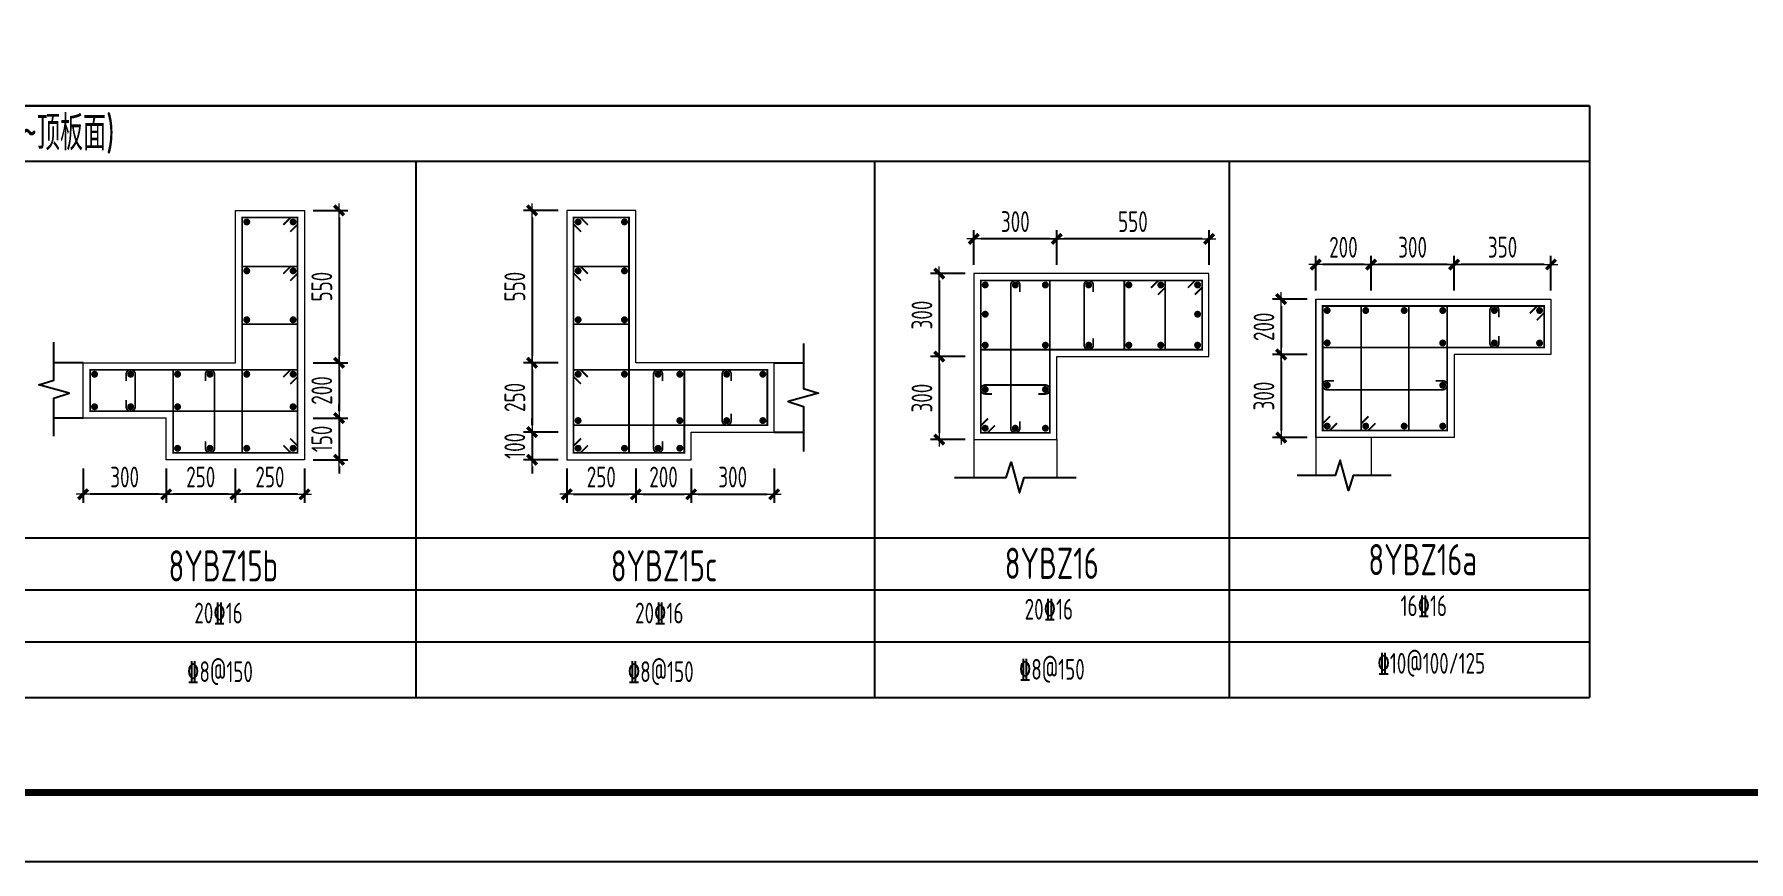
# Model space of a CAD drawing. Extents: x 292423 to 376523, y 106557 to 361882.
# Drawn here: x 319076 to 343859, y 106557 to 118511 of the extents above; entities that cross this region are included whole.
import ezdxf
from ezdxf.enums import TextEntityAlignment as Align

# ---------------------------------------------------------------- set-up
doc = ezdxf.new("R2010")
doc.units = 0
doc.header["$LTSCALE"] = 1000
doc.layers.get('0').update_dxf_attribs({"linetype": 'CONTINUOUS'})
doc.layers.get('Defpoints').update_dxf_attribs({"linetype": 'CONTINUOUS'})
for name, color, linetype in [('1508', 2, 'CONTINUOUS'), ('Note', 7, 'CONTINUOUS'), ('TAB', 7, 'CONTINUOUS'), ('THIN', 7, 'CONTINUOUS'), ('tk', 7, 'CONTINUOUS')]:
    doc.layers.add(name, color=color, linetype=linetype)
for name, color, linetype, lineweight in [('REIN', 6, 'CONTINUOUS', 18), ('Z-柱大样外框', 7, 'ByLayer', 18), ('Z-详图标注', 3, 'CONTINUOUS', 18)]:
    doc.layers.add(name, color=color, linetype=linetype, lineweight=lineweight)
doc.styles.get("Standard").update_dxf_attribs({"font": 'tssdeng.shx', "width": 0.7, "bigfont": 'tssdchn.shx'})
doc.styles.add('TCCAD_Dimension', font='Tssdeng.shx', dxfattribs={"width": 0.7, "bigfont": 'tssdchn.shx'})
doc.dimstyles.new('TCCAD_25_100', dxfattribs={"dimtxt": 300, "dimasz": 100, "dimexe": 125, "dimexo": 125, "dimgap": 100, "dimtad": 1, "dimdec": 0, "dimlfac": 0.25, "dimzin": 0, "dimdsep": 46, "dimtxsty": 'TCCAD_Dimension', "dimblk": '_TCDBK25_100', "dimcen": 0, "dimclrt": 7, "dimadec": 0, "dimazin": 0, "dimtfac": 1, "dimtdec": 0, "dimtix": 1, "dimtmove": 2, "dimatfit": 3, "dimfxl": 1, "dimtolj": 1, "dimtzin": 0, "dimarcsym": 0})

# ---------------------------------------------------------------- blocks, each defined once
blk = doc.blocks.new('_TCDBK25_100')
blk.add_line((-1, 0), (1, 0))
at = {"const_width": 0.5}
blk.add_lwpolyline([(-0.7, -0.7), (0.7, 0.7)], dxfattribs=at)
blk = doc.blocks.new('*D196')
at = {"layer": 'Defpoints', "color": 0}
for p in [(333857, 115555), (333857, 115055), (336057, 115055)]:
    blk.add_point(p, dxfattribs=at)
at = {"layer": 'Z-详图标注', "color": 0, "lineweight": -2}
for p, q in [((333857, 115180), (333857, 115680)), ((335957, 115555), (333957, 115555)), ((336057, 115180), (336057, 115680))]:
    blk.add_line(p, q, dxfattribs=at)
at = {"layer": 'Z-详图标注', "color": 0, "lineweight": -2, "xscale": 100, "yscale": 100, "zscale": 100, "rotation": 180}
blk.add_blockref('_TCDBK25_100', (333857, 115555), dxfattribs=at)
at = {"layer": 'Z-详图标注', "color": 0, "lineweight": -2, "xscale": 100, "yscale": 100, "zscale": 100}
blk.add_blockref('_TCDBK25_100', (336057, 115555), dxfattribs=at)
at = {"layer": 'Z-详图标注', "color": 7, "insert": (334957, 115805), "char_height": 300, "attachment_point": 5, "style": 'TCCAD_Dimension'}
blk.add_mtext('\\A1;550', dxfattribs=at)
blk = doc.blocks.new('*D197')
at = {"layer": 'Defpoints', "color": 0}
for p in [(332657, 115555), (332657, 115055), (333857, 115055)]:
    blk.add_point(p, dxfattribs=at)
at = {"layer": 'Z-详图标注', "color": 0, "lineweight": -2}
for p, q in [((332657, 115180), (332657, 115680)), ((333757, 115555), (332757, 115555)), ((333857, 115180), (333857, 115680))]:
    blk.add_line(p, q, dxfattribs=at)
at = {"layer": 'Z-详图标注', "color": 0, "lineweight": -2, "xscale": 100, "yscale": 100, "zscale": 100, "rotation": 180}
blk.add_blockref('_TCDBK25_100', (332657, 115555), dxfattribs=at)
at = {"layer": 'Z-详图标注', "color": 0, "lineweight": -2, "xscale": 100, "yscale": 100, "zscale": 100}
blk.add_blockref('_TCDBK25_100', (333857, 115555), dxfattribs=at)
at = {"layer": 'Z-详图标注', "color": 7, "insert": (333257, 115805), "char_height": 300, "attachment_point": 5, "style": 'TCCAD_Dimension'}
blk.add_mtext('\\A1;300', dxfattribs=at)
blk = doc.blocks.new('*D198')
at = {"layer": 'Defpoints', "color": 0}
for p in [(332657, 115055), (332157, 113855), (332657, 113855)]:
    blk.add_point(p, dxfattribs=at)
at = {"layer": 'Z-详图标注', "color": 0, "lineweight": -2}
for p, q in [((332532, 115055), (332032, 115055)), ((332157, 114955), (332157, 113955)), ((332532, 113855), (332032, 113855))]:
    blk.add_line(p, q, dxfattribs=at)
at = {"layer": 'Z-详图标注', "color": 0, "lineweight": -2, "xscale": 100, "yscale": 100, "zscale": 100}
for p, rotation in [((332157, 115055), 90), ((332157, 113855), 270)]:
    blk.add_blockref('_TCDBK25_100', p, dxfattribs=dict(at, rotation=rotation))
at = {"layer": 'Z-详图标注', "color": 7, "insert": (331907, 114455), "char_height": 300, "attachment_point": 5, "rotation": 90, "style": 'TCCAD_Dimension'}
blk.add_mtext('\\A1;300', dxfattribs=at)
blk = doc.blocks.new('*D199')
at = {"layer": 'Defpoints', "color": 0}
for p in [(332657, 113855), (332157, 112655), (332657, 112655)]:
    blk.add_point(p, dxfattribs=at)
at = {"layer": 'Z-详图标注', "color": 0, "lineweight": -2}
for p, q in [((332532, 113855), (332032, 113855)), ((332157, 113755), (332157, 112755)), ((332532, 112655), (332032, 112655))]:
    blk.add_line(p, q, dxfattribs=at)
at = {"layer": 'Z-详图标注', "color": 0, "lineweight": -2, "xscale": 100, "yscale": 100, "zscale": 100}
for p, rotation in [((332157, 113855), 90), ((332157, 112655), 270)]:
    blk.add_blockref('_TCDBK25_100', p, dxfattribs=dict(at, rotation=rotation))
at = {"layer": 'Z-详图标注', "color": 7, "insert": (331907, 113255), "char_height": 300, "attachment_point": 5, "rotation": 90, "style": 'TCCAD_Dimension'}
blk.add_mtext('\\A1;300', dxfattribs=at)
blk = doc.blocks.new('*D207')
at = {"layer": 'Defpoints', "color": 0}
for p in [(339600, 115185), (339600, 114685), (341000, 114685)]:
    blk.add_point(p, dxfattribs=at)
at = {"layer": 'Z-详图标注', "color": 0, "lineweight": -2}
for p, q in [((339600, 114810), (339600, 115310)), ((341000, 114810), (341000, 115310)), ((340900, 115185), (339700, 115185))]:
    blk.add_line(p, q, dxfattribs=at)
at = {"layer": 'Z-详图标注', "color": 0, "lineweight": -2, "xscale": 100, "yscale": 100, "zscale": 100, "rotation": 180}
blk.add_blockref('_TCDBK25_100', (339600, 115185), dxfattribs=at)
at = {"layer": 'Z-详图标注', "color": 0, "lineweight": -2, "xscale": 100, "yscale": 100, "zscale": 100}
blk.add_blockref('_TCDBK25_100', (341000, 115185), dxfattribs=at)
at = {"layer": 'Z-详图标注', "color": 7, "insert": (340300, 115435), "char_height": 300, "attachment_point": 5, "style": 'TCCAD_Dimension'}
blk.add_mtext('\\A1;350', dxfattribs=at)
blk = doc.blocks.new('*D208')
at = {"layer": 'Defpoints', "color": 0}
for p in [(337600, 115185), (337600, 114685), (338400, 114685)]:
    blk.add_point(p, dxfattribs=at)
at = {"layer": 'Z-详图标注', "color": 0, "lineweight": -2}
for p, q in [((337600, 114810), (337600, 115310)), ((338400, 114810), (338400, 115310)), ((338300, 115185), (337700, 115185))]:
    blk.add_line(p, q, dxfattribs=at)
at = {"layer": 'Z-详图标注', "color": 0, "lineweight": -2, "xscale": 100, "yscale": 100, "zscale": 100, "rotation": 180}
blk.add_blockref('_TCDBK25_100', (337600, 115185), dxfattribs=at)
at = {"layer": 'Z-详图标注', "color": 0, "lineweight": -2, "xscale": 100, "yscale": 100, "zscale": 100}
blk.add_blockref('_TCDBK25_100', (338400, 115185), dxfattribs=at)
at = {"layer": 'Z-详图标注', "color": 7, "insert": (338000, 115435), "char_height": 300, "attachment_point": 5, "style": 'TCCAD_Dimension'}
blk.add_mtext('\\A1;200', dxfattribs=at)
blk = doc.blocks.new('*D209')
at = {"layer": 'Defpoints', "color": 0}
for p in [(337600, 114685), (337100, 113885), (337600, 113885)]:
    blk.add_point(p, dxfattribs=at)
at = {"layer": 'Z-详图标注', "color": 0, "lineweight": -2}
for p, q in [((337475, 114685), (336975, 114685)), ((337100, 114585), (337100, 113985)), ((337475, 113885), (336975, 113885))]:
    blk.add_line(p, q, dxfattribs=at)
at = {"layer": 'Z-详图标注', "color": 0, "lineweight": -2, "xscale": 100, "yscale": 100, "zscale": 100}
for p, rotation in [((337100, 114685), 90), ((337100, 113885), 270)]:
    blk.add_blockref('_TCDBK25_100', p, dxfattribs=dict(at, rotation=rotation))
at = {"layer": 'Z-详图标注', "color": 7, "insert": (336850, 114285), "char_height": 300, "attachment_point": 5, "rotation": 90, "style": 'TCCAD_Dimension'}
blk.add_mtext('\\A1;200', dxfattribs=at)
blk = doc.blocks.new('*D210')
at = {"layer": 'Defpoints', "color": 0}
for p in [(337600, 113885), (337100, 112685), (337600, 112685)]:
    blk.add_point(p, dxfattribs=at)
at = {"layer": 'Z-详图标注', "color": 0, "lineweight": -2}
for p, q in [((337475, 113885), (336975, 113885)), ((337100, 113785), (337100, 112785)), ((337475, 112685), (336975, 112685))]:
    blk.add_line(p, q, dxfattribs=at)
at = {"layer": 'Z-详图标注', "color": 0, "lineweight": -2, "xscale": 100, "yscale": 100, "zscale": 100}
for p, rotation in [((337100, 113885), 90), ((337100, 112685), 270)]:
    blk.add_blockref('_TCDBK25_100', p, dxfattribs=dict(at, rotation=rotation))
at = {"layer": 'Z-详图标注', "color": 7, "insert": (336850, 113285), "char_height": 300, "attachment_point": 5, "rotation": 90, "style": 'TCCAD_Dimension'}
blk.add_mtext('\\A1;300', dxfattribs=at)
blk = doc.blocks.new('*D266')
at = {"layer": 'Defpoints', "color": 0}
for p in [(322982, 115965), (322982, 113765), (323482, 113765)]:
    blk.add_point(p, dxfattribs=at)
at = {"layer": 'Z-详图标注', "color": 0, "lineweight": -2}
for p, q in [((323107, 115965), (323607, 115965)), ((323482, 115865), (323482, 113865)), ((323107, 113765), (323607, 113765))]:
    blk.add_line(p, q, dxfattribs=at)
at = {"layer": 'Z-详图标注', "color": 0, "lineweight": -2, "xscale": 100, "yscale": 100, "zscale": 100}
for p, rotation in [((323482, 115965), 90), ((323482, 113765), 270)]:
    blk.add_blockref('_TCDBK25_100', p, dxfattribs=dict(at, rotation=rotation))
at = {"layer": 'Z-详图标注', "color": 7, "insert": (323232, 114865), "char_height": 300, "attachment_point": 5, "rotation": 90, "style": 'TCCAD_Dimension'}
blk.add_mtext('\\A1;550', dxfattribs=at)
blk = doc.blocks.new('*D267')
at = {"layer": 'Defpoints', "color": 0}
for p in [(322982, 113765), (322982, 112965), (323482, 112965)]:
    blk.add_point(p, dxfattribs=at)
at = {"layer": 'Z-详图标注', "color": 0, "lineweight": -2}
for p, q in [((323107, 113765), (323607, 113765)), ((323482, 113665), (323482, 113065)), ((323107, 112965), (323607, 112965))]:
    blk.add_line(p, q, dxfattribs=at)
at = {"layer": 'Z-详图标注', "color": 0, "lineweight": -2, "xscale": 100, "yscale": 100, "zscale": 100}
for p, rotation in [((323482, 113765), 90), ((323482, 112965), 270)]:
    blk.add_blockref('_TCDBK25_100', p, dxfattribs=dict(at, rotation=rotation))
at = {"layer": 'Z-详图标注', "color": 7, "insert": (323232, 113365), "char_height": 300, "attachment_point": 5, "rotation": 90, "style": 'TCCAD_Dimension'}
blk.add_mtext('\\A1;200', dxfattribs=at)
blk = doc.blocks.new('*D268')
at = {"layer": 'Defpoints', "color": 0}
for p in [(322982, 112965), (322982, 112365), (323482, 112365)]:
    blk.add_point(p, dxfattribs=at)
at = {"layer": 'Z-详图标注', "color": 0, "lineweight": -2}
for p, q in [((323482, 113065), (323482, 113165)), ((323107, 112965), (323607, 112965)), ((323482, 112965), (323482, 112365)), ((323107, 112365), (323607, 112365)), ((323482, 112265), (323482, 112165))]:
    blk.add_line(p, q, dxfattribs=at)
at = {"layer": 'Z-详图标注', "color": 0, "lineweight": -2, "xscale": 100, "yscale": 100, "zscale": 100}
for p, rotation in [((323482, 112965), 270), ((323482, 112365), 90)]:
    blk.add_blockref('_TCDBK25_100', p, dxfattribs=dict(at, rotation=rotation))
at = {"layer": 'Z-详图标注', "color": 7, "insert": (323232, 112665), "char_height": 300, "attachment_point": 5, "rotation": 90, "style": 'TCCAD_Dimension'}
blk.add_mtext('\\A1;150', dxfattribs=at)
blk = doc.blocks.new('*D269')
at = {"layer": 'Defpoints', "color": 0}
for p in [(321982, 112365), (322982, 112365), (321982, 111865)]:
    blk.add_point(p, dxfattribs=at)
at = {"layer": 'Z-详图标注', "color": 0, "lineweight": -2}
for p, q in [((321982, 112240), (321982, 111740)), ((322982, 112240), (322982, 111740)), ((322882, 111865), (322082, 111865))]:
    blk.add_line(p, q, dxfattribs=at)
at = {"layer": 'Z-详图标注', "color": 0, "lineweight": -2, "xscale": 100, "yscale": 100, "zscale": 100, "rotation": 180}
blk.add_blockref('_TCDBK25_100', (321982, 111865), dxfattribs=at)
at = {"layer": 'Z-详图标注', "color": 0, "lineweight": -2, "xscale": 100, "yscale": 100, "zscale": 100}
blk.add_blockref('_TCDBK25_100', (322982, 111865), dxfattribs=at)
at = {"layer": 'Z-详图标注', "color": 7, "insert": (322482, 112115), "char_height": 300, "attachment_point": 5, "style": 'TCCAD_Dimension'}
blk.add_mtext('\\A1;250', dxfattribs=at)
blk = doc.blocks.new('*D270')
at = {"layer": 'Defpoints', "color": 0}
for p in [(320982, 112365), (321982, 112365), (320982, 111865)]:
    blk.add_point(p, dxfattribs=at)
at = {"layer": 'Z-详图标注', "color": 0, "lineweight": -2}
for p, q in [((320982, 112240), (320982, 111740)), ((321982, 112240), (321982, 111740)), ((321882, 111865), (321082, 111865))]:
    blk.add_line(p, q, dxfattribs=at)
at = {"layer": 'Z-详图标注', "color": 0, "lineweight": -2, "xscale": 100, "yscale": 100, "zscale": 100, "rotation": 180}
blk.add_blockref('_TCDBK25_100', (320982, 111865), dxfattribs=at)
at = {"layer": 'Z-详图标注', "color": 0, "lineweight": -2, "xscale": 100, "yscale": 100, "zscale": 100}
blk.add_blockref('_TCDBK25_100', (321982, 111865), dxfattribs=at)
at = {"layer": 'Z-详图标注', "color": 7, "insert": (321482, 112115), "char_height": 300, "attachment_point": 5, "style": 'TCCAD_Dimension'}
blk.add_mtext('\\A1;250', dxfattribs=at)
blk = doc.blocks.new('*D271')
at = {"layer": 'Defpoints', "color": 0}
for p in [(319782, 112365), (320982, 112365), (319782, 111865)]:
    blk.add_point(p, dxfattribs=at)
at = {"layer": 'Z-详图标注', "color": 0, "lineweight": -2}
for p, q in [((319782, 112240), (319782, 111740)), ((320982, 112240), (320982, 111740)), ((320882, 111865), (319882, 111865))]:
    blk.add_line(p, q, dxfattribs=at)
at = {"layer": 'Z-详图标注', "color": 0, "lineweight": -2, "xscale": 100, "yscale": 100, "zscale": 100, "rotation": 180}
blk.add_blockref('_TCDBK25_100', (319782, 111865), dxfattribs=at)
at = {"layer": 'Z-详图标注', "color": 0, "lineweight": -2, "xscale": 100, "yscale": 100, "zscale": 100}
blk.add_blockref('_TCDBK25_100', (320982, 111865), dxfattribs=at)
at = {"layer": 'Z-详图标注', "color": 7, "insert": (320382, 112115), "char_height": 300, "attachment_point": 5, "style": 'TCCAD_Dimension'}
blk.add_mtext('\\A1;300', dxfattribs=at)
blk = doc.blocks.new('*D276')
at = {"layer": 'Defpoints', "color": 0}
for p in [(326772, 115965), (326272, 113765), (326772, 113765)]:
    blk.add_point(p, dxfattribs=at)
at = {"layer": 'Z-详图标注', "color": 0, "lineweight": -2}
for p, q in [((326647, 115965), (326147, 115965)), ((326272, 115865), (326272, 113865)), ((326647, 113765), (326147, 113765))]:
    blk.add_line(p, q, dxfattribs=at)
at = {"layer": 'Z-详图标注', "color": 0, "lineweight": -2, "xscale": 100, "yscale": 100, "zscale": 100}
for p, rotation in [((326272, 115965), 90), ((326272, 113765), 270)]:
    blk.add_blockref('_TCDBK25_100', p, dxfattribs=dict(at, rotation=rotation))
at = {"layer": 'Z-详图标注', "color": 7, "insert": (326022, 114865), "char_height": 300, "attachment_point": 5, "rotation": 90, "style": 'TCCAD_Dimension'}
blk.add_mtext('\\A1;550', dxfattribs=at)
blk = doc.blocks.new('*D277')
at = {"layer": 'Defpoints', "color": 0}
for p in [(326772, 113765), (326272, 112765), (326772, 112765)]:
    blk.add_point(p, dxfattribs=at)
at = {"layer": 'Z-详图标注', "color": 0, "lineweight": -2}
for p, q in [((326647, 113765), (326147, 113765)), ((326272, 113665), (326272, 112865)), ((326647, 112765), (326147, 112765))]:
    blk.add_line(p, q, dxfattribs=at)
at = {"layer": 'Z-详图标注', "color": 0, "lineweight": -2, "xscale": 100, "yscale": 100, "zscale": 100}
for p, rotation in [((326272, 113765), 90), ((326272, 112765), 270)]:
    blk.add_blockref('_TCDBK25_100', p, dxfattribs=dict(at, rotation=rotation))
at = {"layer": 'Z-详图标注', "color": 7, "insert": (326022, 113265), "char_height": 300, "attachment_point": 5, "rotation": 90, "style": 'TCCAD_Dimension'}
blk.add_mtext('\\A1;250', dxfattribs=at)
blk = doc.blocks.new('*D278')
at = {"layer": 'Defpoints', "color": 0}
for p in [(326772, 112765), (326272, 112365), (326772, 112365)]:
    blk.add_point(p, dxfattribs=at)
at = {"layer": 'Z-详图标注', "color": 0, "lineweight": -2}
for p, q in [((326647, 112765), (326147, 112765)), ((326272, 112865), (326272, 112965)), ((326272, 112765), (326272, 112365)), ((326647, 112365), (326147, 112365)), ((326272, 112265), (326272, 112165))]:
    blk.add_line(p, q, dxfattribs=at)
at = {"layer": 'Z-详图标注', "color": 0, "lineweight": -2, "xscale": 100, "yscale": 100, "zscale": 100}
for p, rotation in [((326272, 112765), 270), ((326272, 112365), 90)]:
    blk.add_blockref('_TCDBK25_100', p, dxfattribs=dict(at, rotation=rotation))
at = {"layer": 'Z-详图标注', "color": 7, "insert": (326022, 112565), "char_height": 300, "attachment_point": 5, "rotation": 90, "style": 'TCCAD_Dimension'}
blk.add_mtext('\\A1;100', dxfattribs=at)
blk = doc.blocks.new('*D279')
at = {"layer": 'Defpoints', "color": 0}
for p in [(326772, 112365), (327772, 112365), (327772, 111865)]:
    blk.add_point(p, dxfattribs=at)
at = {"layer": 'Z-详图标注', "color": 0, "lineweight": -2}
for p, q in [((326772, 112240), (326772, 111740)), ((327772, 112240), (327772, 111740)), ((326872, 111865), (327672, 111865))]:
    blk.add_line(p, q, dxfattribs=at)
at = {"layer": 'Z-详图标注', "color": 0, "lineweight": -2, "xscale": 100, "yscale": 100, "zscale": 100, "rotation": 180}
blk.add_blockref('_TCDBK25_100', (326772, 111865), dxfattribs=at)
at = {"layer": 'Z-详图标注', "color": 0, "lineweight": -2, "xscale": 100, "yscale": 100, "zscale": 100}
blk.add_blockref('_TCDBK25_100', (327772, 111865), dxfattribs=at)
at = {"layer": 'Z-详图标注', "color": 7, "insert": (327272, 112115), "char_height": 300, "attachment_point": 5, "style": 'TCCAD_Dimension'}
blk.add_mtext('\\A1;250', dxfattribs=at)
blk = doc.blocks.new('*D280')
at = {"layer": 'Defpoints', "color": 0}
for p in [(327772, 112365), (328572, 112365), (328572, 111865)]:
    blk.add_point(p, dxfattribs=at)
at = {"layer": 'Z-详图标注', "color": 0, "lineweight": -2}
for p, q in [((327772, 112240), (327772, 111740)), ((328572, 112240), (328572, 111740)), ((327872, 111865), (328472, 111865))]:
    blk.add_line(p, q, dxfattribs=at)
at = {"layer": 'Z-详图标注', "color": 0, "lineweight": -2, "xscale": 100, "yscale": 100, "zscale": 100, "rotation": 180}
blk.add_blockref('_TCDBK25_100', (327772, 111865), dxfattribs=at)
at = {"layer": 'Z-详图标注', "color": 0, "lineweight": -2, "xscale": 100, "yscale": 100, "zscale": 100}
blk.add_blockref('_TCDBK25_100', (328572, 111865), dxfattribs=at)
at = {"layer": 'Z-详图标注', "color": 7, "insert": (328172, 112115), "char_height": 300, "attachment_point": 5, "style": 'TCCAD_Dimension'}
blk.add_mtext('\\A1;200', dxfattribs=at)
blk = doc.blocks.new('*D281')
at = {"layer": 'Defpoints', "color": 0}
for p in [(328572, 112365), (329772, 112365), (329772, 111865)]:
    blk.add_point(p, dxfattribs=at)
at = {"layer": 'Z-详图标注', "color": 0, "lineweight": -2}
for p, q in [((328572, 112240), (328572, 111740)), ((329772, 112240), (329772, 111740)), ((328672, 111865), (329672, 111865))]:
    blk.add_line(p, q, dxfattribs=at)
at = {"layer": 'Z-详图标注', "color": 0, "lineweight": -2, "xscale": 100, "yscale": 100, "zscale": 100, "rotation": 180}
blk.add_blockref('_TCDBK25_100', (328572, 111865), dxfattribs=at)
at = {"layer": 'Z-详图标注', "color": 0, "lineweight": -2, "xscale": 100, "yscale": 100, "zscale": 100}
blk.add_blockref('_TCDBK25_100', (329772, 111865), dxfattribs=at)
at = {"layer": 'Z-详图标注', "color": 7, "insert": (329172, 112115), "char_height": 300, "attachment_point": 5, "style": 'TCCAD_Dimension'}
blk.add_mtext('\\A1;300', dxfattribs=at)
blk = doc.blocks.new('A1tk')
at = {"layer": 'tk', "color": 5}
blk.add_lwpolyline([(0, 0), (0, 59400), (84100, 59400), (84100, 0)], close=True, dxfattribs=at)
at = {"layer": 'tk', "const_width": 100}
blk.add_lwpolyline([(2500, 1000), (83100, 1000), (83100, 58400), (2500, 58400)], close=True, dxfattribs=at)
blk = doc.blocks.new('*D869')
at = {"layer": 'Defpoints', "color": 0}
for p in [(338400, 115185), (338400, 114685), (339600, 114685)]:
    blk.add_point(p, dxfattribs=at)
at = {"layer": 'Z-详图标注', "color": 0, "lineweight": -2}
for p, q in [((338400, 114810), (338400, 115310)), ((339600, 114810), (339600, 115310)), ((339500, 115185), (338500, 115185))]:
    blk.add_line(p, q, dxfattribs=at)
at = {"layer": 'Z-详图标注', "color": 0, "lineweight": -2, "xscale": 100, "yscale": 100, "zscale": 100, "rotation": 180}
blk.add_blockref('_TCDBK25_100', (338400, 115185), dxfattribs=at)
at = {"layer": 'Z-详图标注', "color": 0, "lineweight": -2, "xscale": 100, "yscale": 100, "zscale": 100}
blk.add_blockref('_TCDBK25_100', (339600, 115185), dxfattribs=at)
at = {"layer": 'Z-详图标注', "color": 7, "insert": (339000, 115435), "char_height": 300, "attachment_point": 5, "style": 'TCCAD_Dimension'}
blk.add_mtext('\\A1;300', dxfattribs=at)

msp = doc.modelspace()

# ---------------------------------------------------------------- linework, layer by layer
at = {"layer": 'REIN', "color": 210, "const_width": 25}
for points in [[(322776.1, 115658.8), (322882.2, 115764.8), (322882.2, 115864.8), (322082.2, 115864.8), (322082.2, 112464.8), (322882.2, 112464.8), (322882.2, 115864.8), (322782.2, 115864.8), (322676.1, 115758.8)], [(326978.4, 115658.8), (326872.3, 115764.8), (326872.3, 115864.8), (327672.3, 115864.8), (327672.3, 112464.8), (326872.3, 112464.8), (326872.3, 115864.8), (326972.3, 115864.8), (327078.4, 115758.8)], [(332962.9, 112860.6), (332856.8, 112754.6), (332756.8, 112754.6), (332756.8, 114954.6), (333756.8, 114954.6), (333756.8, 112754.6), (332756.8, 112754.6), (332756.8, 112854.6), (332862.9, 112960.6)], [(335750.7, 114848.5), (335856.8, 114954.6), (335956.8, 114954.6), (335956.8, 113954.6), (332756.8, 113954.6), (332756.8, 114954.6), (335956.8, 114954.6), (335956.8, 114854.6), (335850.7, 114748.5)], [(340694.2, 114479.4), (340800.3, 114585.4), (340900.3, 114585.4), (340900.3, 113985.4), (337700.3, 113985.4), (337700.3, 114585.4), (340900.3, 114585.4), (340900.3, 114485.4), (340794.2, 114379.4)], [(337906.3, 112891.5), (337800.3, 112785.4), (337700.3, 112785.4), (337700.3, 114585.4), (339500.3, 114585.4), (339500.3, 112785.4), (337700.3, 112785.4), (337700.3, 112885.4), (337806.3, 112991.5)], [(322776.1, 113458.8), (322882.2, 113564.8), (322882.2, 113664.8), (319882.2, 113664.8), (319882.2, 113064.8), (322882.2, 113064.8), (322882.2, 113664.8), (322782.2, 113664.8), (322676.1, 113558.8)], [(322676.1, 112570.9), (322782.2, 112464.8), (322882.2, 112464.8), (322882.2, 113664.8), (321082.2, 113664.8), (321082.2, 112464.8), (322882.2, 112464.8), (322882.2, 112564.8), (322776.1, 112670.9)], [(327078.4, 112570.9), (326972.3, 112464.8), (326872.3, 112464.8), (326872.3, 113664.8), (328472.3, 113664.8), (328472.3, 112464.8), (326872.3, 112464.8), (326872.3, 112564.8), (326978.4, 112670.9)], [(326978.4, 113458.8), (326872.3, 113564.8), (326872.3, 113664.8), (329672.3, 113664.8), (329672.3, 112864.8), (326872.3, 112864.8), (326872.3, 113664.8), (326972.3, 113664.8), (327078.4, 113558.8)]]:
    msp.add_lwpolyline(points, dxfattribs=at)
at = {"layer": 'REIN', "color": 6, "const_width": 50}
for points in [[(322172.2, 115799.8, -1), (322122.2, 115799.8, -1)], [(322842.2, 115799.8, -1), (322792.2, 115799.8, -1)], [(326912.3, 115799.8, 1), (326962.3, 115799.8, 1)], [(327582.3, 115799.8, 1), (327632.3, 115799.8, 1)], [(322172.2, 115093.2, -1), (322122.2, 115093.2, -1)], [(322842.2, 115093.2, -1), (322792.2, 115093.2, -1)], [(326912.3, 115093.2, 1), (326962.3, 115093.2, 1)], [(327582.3, 115093.2, 1), (327632.3, 115093.2, 1)], [(332846.8, 114889.6, 1), (332796.8, 114889.6, 1)], [(333281.8, 114889.6, 1), (333231.8, 114889.6, 1)], [(333716.8, 114889.6, 1), (333666.8, 114889.6, 1)], [(334342.8, 114889.6, 1), (334292.8, 114889.6, 1)], [(334922.9, 114889.6, 1), (334872.9, 114889.6, 1)], [(335384.9, 114889.6, 1), (335334.9, 114889.6, 1)], [(335916.8, 114889.6, 1), (335866.8, 114889.6, 1)], [(332846.8, 114466.9, 1), (332796.8, 114466.9, 1)], [(335916.8, 114466.9, 1), (335866.8, 114466.9, 1)], [(337743.7, 114507.8, 1), (337786.8, 114533.1, 1)], [(338300.4, 114507.8, 1), (338343.5, 114533.1, 1)], [(338857, 114507.8, 1), (338900.1, 114533.1, 1)], [(339413.7, 114507.8, 1), (339456.8, 114533.1, 1)], [(340207.5, 114520.4, 1), (340157.5, 114520.4, 1)], [(340860.3, 114520.4, 1), (340810.3, 114520.4, 1)], [(322172.2, 114386.5, -1), (322122.2, 114386.5, -1)], [(322842.2, 114386.5, -1), (322792.2, 114386.5, -1)], [(326912.3, 114386.5, 1), (326962.3, 114386.5, 1)], [(327582.3, 114386.5, 1), (327632.3, 114386.5, 1)], [(332846.8, 114019.6, 1), (332796.8, 114019.6, 1)], [(333716.8, 114019.6, 1), (333666.8, 114019.6, 1)], [(334342.8, 114019.6, 1), (334292.8, 114019.6, 1)], [(334922.9, 114019.6, 1), (334872.9, 114019.6, 1)], [(335384.9, 114019.6, 1), (335334.9, 114019.6, 1)], [(335916.8, 114019.6, 1), (335866.8, 114019.6, 1)], [(337740.3, 114051.9, 1), (337790.3, 114051.9, 1)], [(339410.3, 114051.9, 1), (339460.3, 114051.9, 1)], [(340207.5, 114050.4, 1), (340157.5, 114050.4, 1)], [(340860.3, 114050.4, 1), (340810.3, 114050.4, 1)], [(319972.2, 113599.8, -1), (319922.2, 113599.8, -1)], [(320494.5, 113599.8, -1), (320444.5, 113599.8, -1)], [(321172.2, 113599.8, -1), (321122.2, 113599.8, -1)], [(321640.4, 113599.8, -1), (321590.4, 113599.8, -1)], [(322172.2, 113599.8, -1), (322122.2, 113599.8, -1)], [(322842.2, 113599.8, -1), (322792.2, 113599.8, -1)], [(326912.3, 113599.8, 1), (326962.3, 113599.8, 1)], [(327582.3, 113599.8, 1), (327632.3, 113599.8, 1)], [(328068, 113599.8, 1), (328118, 113599.8, 1)], [(328382.3, 113599.8, 1), (328432.3, 113599.8, 1)], [(329060, 113599.8, 1), (329110, 113599.8, 1)], [(329582.3, 113599.8, 1), (329632.3, 113599.8, 1)], [(332846.8, 113379.6, 1), (332796.8, 113379.6, 1)], [(333716.8, 113379.6, 1), (333666.8, 113379.6, 1)], [(337740.3, 113440.9, 1), (337790.3, 113440.9, 1)], [(339410.3, 113440.9, 1), (339460.3, 113440.9, 1)], [(319972.2, 113129.8, -1), (319922.2, 113129.8, -1)], [(320494.5, 113129.8, -1), (320444.5, 113129.8, -1)], [(321172.2, 113129.8, -1), (321122.2, 113129.8, -1)], [(322842.2, 113129.8, -1), (322792.2, 113129.8, -1)], [(326912.3, 112929.8, 1), (326962.3, 112929.8, 1)], [(328382.3, 112929.8, 1), (328432.3, 112929.8, 1)], [(329060, 112929.8, 1), (329110, 112929.8, 1)], [(329582.3, 112929.8, 1), (329632.3, 112929.8, 1)], [(332846.8, 112819.6, 1), (332796.8, 112819.6, 1)], [(333281.8, 112819.6, 1), (333231.8, 112819.6, 1)], [(333716.8, 112819.6, 1), (333666.8, 112819.6, 1)], [(337743.7, 112837.8, 1), (337786.8, 112863.1, 1)], [(338300.4, 112837.8, 1), (338343.5, 112863.1, 1)], [(338857, 112837.8, 1), (338900.1, 112863.1, 1)], [(339413.7, 112837.8, 1), (339456.8, 112863.1, 1)], [(321172.2, 112529.8, -1), (321122.2, 112529.8, -1)], [(321640.4, 112529.8, -1), (321590.4, 112529.8, -1)], [(322172.2, 112529.8, -1), (322122.2, 112529.8, -1)], [(322842.2, 112529.8, -1), (322792.2, 112529.8, -1)], [(326912.3, 112529.8, 1), (326962.3, 112529.8, 1)], [(327582.3, 112529.8, 1), (327632.3, 112529.8, 1)], [(328068, 112529.8, 1), (328118, 112529.8, 1)], [(328382.3, 112529.8, 1), (328432.3, 112529.8, 1)]]:
    msp.add_lwpolyline(points, format="xyb", close=True, dxfattribs=at)
at = {"layer": 'REIN', "color": 6, "const_width": 25}
for points in [[(322776.1, 114952.1), (322882.2, 115058.2), (322882.2, 115158.2), (322082.2, 115158.2), (322082.2, 114321.5), (322882.2, 114321.5), (322882.2, 115158.2), (322782.2, 115158.2), (322676.1, 115052.1)], [(326978.4, 114952.1), (326872.3, 115058.2), (326872.3, 115158.2), (327672.3, 115158.2), (327672.3, 114321.5), (326872.3, 114321.5), (326872.3, 115158.2), (326972.3, 115158.2), (327078.4, 115052.1)], [(335218.8, 114848.5), (335324.9, 114954.6), (335424.9, 114954.6), (335424.9, 113954.6), (334832.9, 113954.6), (334832.9, 114954.6), (335424.9, 114954.6), (335424.9, 114854.6), (335318.8, 114748.5)], [(338463, 112891.5), (338356.9, 112785.4), (338256.9, 112785.4), (338256.9, 114585.4), (338943.6, 114585.4), (338943.6, 112785.4), (338256.9, 112785.4), (338256.9, 112885.4), (338363, 112991.5)]]:
    msp.add_lwpolyline(points, dxfattribs=at)
for points in [[(333321.8, 112919.6), (333321.8, 112819.6, -1), (333191.8, 112819.6), (333191.8, 114889.6, -1), (333321.8, 114889.6), (333321.8, 114789.6)], [(334382.8, 114119.6), (334382.8, 114019.6, -1), (334252.8, 114019.6), (334252.8, 114889.6, -1), (334382.8, 114889.6), (334382.8, 114789.6)], [(340247.5, 114150.4), (340247.5, 114050.4, -1), (340117.5, 114050.4), (340117.5, 114520.4, -1), (340247.5, 114520.4), (340247.5, 114420.4)], [(320404.5, 113229.8), (320404.5, 113129.8, 1), (320534.5, 113129.8), (320534.5, 113599.8, 1), (320404.5, 113599.8), (320404.5, 113499.8)], [(321550.4, 112629.8), (321550.4, 112529.8, 1), (321680.4, 112529.8), (321680.4, 113599.8, 1), (321550.4, 113599.8), (321550.4, 113499.8)], [(328158, 112629.8), (328158, 112529.8, -1), (328028, 112529.8), (328028, 113599.8, -1), (328158, 113599.8), (328158, 113499.8)], [(329150, 113029.8), (329150, 112929.8, -1), (329020, 112929.8), (329020, 113599.8, -1), (329150, 113599.8), (329150, 113499.8)], [(339335.3, 113505.9), (339435.3, 113505.9, -1), (339435.3, 113375.9), (337765.3, 113375.9, -1), (337765.3, 113505.9), (337865.3, 113505.9)], [(332921.8, 113314.6), (332821.8, 113314.6, -1), (332821.8, 113444.6), (333691.8, 113444.6, -1), (333691.8, 113314.6), (333591.8, 113314.6)]]:
    msp.add_lwpolyline(points, format="xyb", dxfattribs=at)
at = {"layer": 'TAB'}
for p, q in [((341555.1, 117478.5), (295391.9, 117478.5)), ((295391.9, 117478.5), (341555.1, 117478.5)), ((341555.1, 117478.5), (341555.1, 108927.3)), ((295391.9, 116680.1), (341555.1, 116680.1)), ((324592.2, 116680.1), (324592.2, 108927.3)), ((331220.3, 116680.1), (331220.3, 108927.3)), ((336348, 116680.1), (336348, 108927.3)), ((295391.9, 111234.3), (341555.1, 111234.3)), ((295391.9, 110484.3), (341555.1, 110484.3)), ((295391.9, 109734.3), (341555.1, 109734.3)), ((295391.9, 108927.3), (341555.1, 108927.3))]:
    msp.add_line(p, q, dxfattribs=at)
at = {"layer": 'THIN'}
for p, q in [((319782.2, 113764.8), (319360.4, 113764.8)), ((329772.3, 113764.8), (330194, 113764.8)), ((319782.2, 112964.8), (319360.4, 112964.8)), ((329772.3, 112764.8), (330194, 112764.8))]:
    msp.add_line(p, q, dxfattribs=at)
for points in [[(319360.4, 112704.5), (319360.4, 113254.5), (319580.4, 113324.5), (319140.4, 113444.5), (319360.4, 113514.5), (319360.4, 114064.5)], [(330194, 114044.8), (330194, 113394.8), (330414, 113324.8), (329974, 113204.8), (330194, 113134.8), (330194, 112484.8)], [(332376.8, 112107.8), (333126.8, 112107.8), (333196.8, 112327.8), (333316.8, 111887.8), (333386.8, 112107.8), (334136.8, 112107.8)], [(338691.4, 112138.6), (338141.4, 112138.6), (338071.4, 111918.6), (337951.4, 112358.6), (337881.4, 112138.6), (337331.4, 112138.6)]]:
    msp.add_lwpolyline(points, dxfattribs=at)
at = {"layer": 'Z-柱大样外框'}
for p, q in [((332656.8, 112654.6), (332656.8, 112107.8)), ((333856.8, 112654.6), (333856.8, 112107.8)), ((337600.3, 112685.4), (337600.3, 112138.6)), ((338400.3, 112685.4), (338400.3, 112138.6))]:
    msp.add_line(p, q, dxfattribs=at)
for points in [[(322982.2, 115964.8), (322982.2, 112364.8), (320982.2, 112364.8), (320982.2, 112964.8), (319782.2, 112964.8), (319782.2, 113764.8), (321982.2, 113764.8), (321982.2, 115964.8), (322982.2, 115964.8)], [(326772.3, 115964.8), (326772.3, 112364.8), (328572.3, 112364.8), (328572.3, 112764.8), (329772.3, 112764.8), (329772.3, 113764.8), (327772.3, 113764.8), (327772.3, 115964.8), (326772.3, 115964.8)], [(336056.8, 113854.6), (336056.8, 115054.6), (332656.8, 115054.6), (332656.8, 112654.6), (333856.8, 112654.6), (333856.8, 113854.6), (336056.8, 113854.6)]]:
    msp.add_lwpolyline(points, close=True, dxfattribs=at)
msp.add_lwpolyline([(337600.3, 114685.4), (341000.3, 114685.4), (341000.3, 113885.4), (339600.3, 113885.4), (339600.3, 112685.4), (337600.3, 112685.4), (337600.3, 114685.4), (337600.3, 112685.4)], dxfattribs=at)

# ---------------------------------------------------------------- block references
at = {"layer": '1508'}
msp.add_blockref('A1tk', (292422.6, 106556.8), dxfattribs=at)

# ---------------------------------------------------------------- texts
at = {"layer": 'Note', "color": 7, "width": 0.7}
msp.add_text('地  下  室  剪  力  墙  柱  表  (标  高：底板面~顶板面)', height=500, dxfattribs=at).set_placement((315260.7, 117089.2, 0), align=Align.MIDDLE)
at = {"layer": 'TAB', "width": 0.7}
for s, height, p in [('8YBZ15b', 450, (321807.8, 110830.7)), ('8YBZ15c', 450, (328179.1, 110830.7)), ('8YBZ16', 450, (333784.1, 110867.9)), ('8YBZ16a', 450, (339146.5, 110921.3)), ('%%13210@100/125', 300, (339270, 109423.2)), ('%%1328@150', 300, (321759.9, 109302.2)), ('%%1328@150', 300, (328131.3, 109302.2)), ('%%1328@150', 300, (333784.1, 109336.6))]:
    msp.add_text(s, height=height, dxfattribs=at).set_placement(p, align=Align.MIDDLE_CENTER)
for s, p in [('20%%13216', (321389.7, 109909.4)), ('20%%13216', (327761.1, 109909.4)), ('20%%13216', (333392.4, 109965)), ('16%%13216', (338826.2, 110014.6))]:
    msp.add_text(s, height=300, dxfattribs=at).set_placement(p, align=Align.BOTTOM_LEFT)

# ---------------------------------------------------------------- dimensions: what is measured, and where the dimension line sits
at = {"layer": 'Z-详图标注'}
for base, p1, p2, angle, picture, middle in [((323482.2, 113764.8), (322982.2, 115964.8), (322982.2, 113764.8), 270, '*D266', (323232.2, 114864.8)), ((326272.3, 113764.8), (326772.3, 115964.8), (326772.3, 113764.8), 270, '*D276', (326022.3, 114864.8)), ((332656.8, 115554.6), (333856.8, 115054.6), (332656.8, 115054.6), 180, '*D197', (333256.8, 115804.6)), ((333856.8, 115554.6), (336056.8, 115054.6), (333856.8, 115054.6), 180, '*D196', (334956.8, 115804.6)), ((337600.3, 115185.4), (338400.3, 114685.4), (337600.3, 114685.4), 180, '*D208', (338000.3, 115435.4)), ((338400.3, 115185.4), (339600.3, 114685.4), (338400.3, 114685.4), 180, '*D869', (339000.3, 115435.4)), ((339600.3, 115185.4), (341000.3, 114685.4), (339600.3, 114685.4), 180, '*D207', (340300.3, 115435.4)), ((332156.8, 113854.6), (332656.8, 115054.6), (332656.8, 113854.6), 270, '*D198', (331906.8, 114454.6)), ((337100.3, 113885.4), (337600.3, 114685.4), (337600.3, 113885.4), 270, '*D209', (336850.3, 114285.4)), ((323482.2, 112964.8), (322982.2, 113764.8), (322982.2, 112964.8), 270, '*D267', (323232.2, 113364.8)), ((326272.3, 112764.8), (326772.3, 113764.8), (326772.3, 112764.8), 270, '*D277', (326022.3, 113264.8)), ((332156.8, 112654.6), (332656.8, 113854.6), (332656.8, 112654.6), 270, '*D199', (331906.8, 113254.6)), ((337100.3, 112685.4), (337600.3, 113885.4), (337600.3, 112685.4), 270, '*D210', (336850.3, 113285.4)), ((323482.2, 112364.8), (322982.2, 112964.8), (322982.2, 112364.8), 270, '*D268', (323232.2, 112664.8)), ((326272.3, 112364.8), (326772.3, 112764.8), (326772.3, 112364.8), 270, '*D278', (326022.3, 112564.8)), ((319782.2, 111864.8), (320982.2, 112364.8), (319782.2, 112364.8), 180, '*D271', (320382.2, 112114.8)), ((320982.2, 111864.8), (321982.2, 112364.8), (320982.2, 112364.8), 180, '*D270', (321482.2, 112114.8)), ((321982.2, 111864.8), (322982.2, 112364.8), (321982.2, 112364.8), 180, '*D269', (322482.2, 112114.8))]:
    dim = msp.add_linear_dim(base=base, p1=p1, p2=p2, angle=angle, dimstyle='TCCAD_25_100', dxfattribs=at)
    dim.commit()
    dim.dimension.update_dxf_attribs({"geometry": picture, "text_midpoint": middle})
for base, p1, p2, picture, middle in [((327772.3, 111864.8), (326772.3, 112364.8), (327772.3, 112364.8), '*D279', (327272.3, 112114.8)), ((328572.3, 111864.8), (327772.3, 112364.8), (328572.3, 112364.8), '*D280', (328172.3, 112114.8)), ((329772.3, 111864.8), (328572.3, 112364.8), (329772.3, 112364.8), '*D281', (329172.3, 112114.8))]:
    dim = msp.add_linear_dim(base=base, p1=p1, p2=p2, dimstyle='TCCAD_25_100', dxfattribs=at)
    dim.commit()
    dim.dimension.update_dxf_attribs({"geometry": picture, "text_midpoint": middle})

doc.saveas('drawing.dxf')
